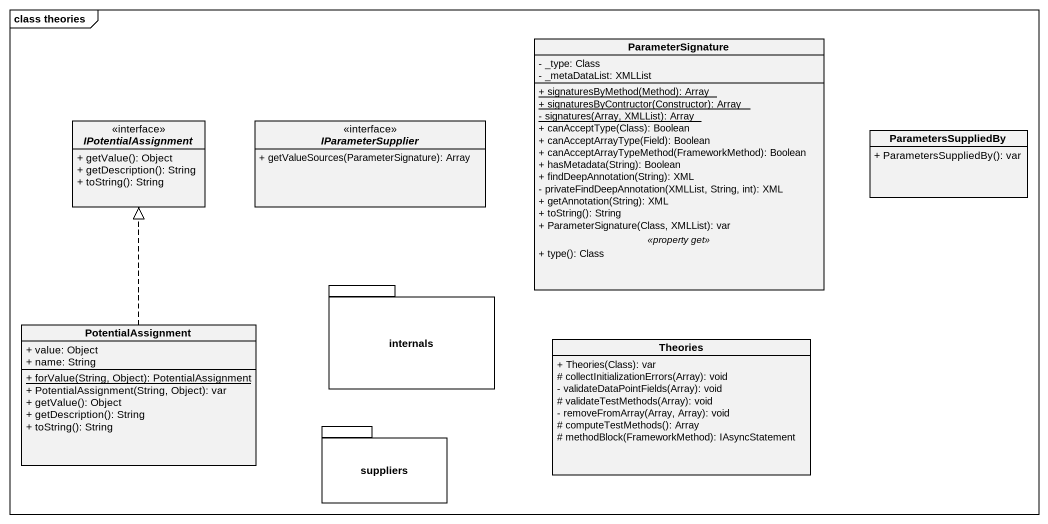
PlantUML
@startuml
mainframe class theories
hide circle
hide empty members
skinparam classAttributeIconSize 0
class ParameterSignature {
  - _type: Class
  - _metaDataList: XMLList
  --
  {static} + signaturesByMethod(Method): Array
  {static} + signaturesByContructor(Constructor): Array
  {static} - signatures(Array, XMLList): Array
  + canAcceptType(Class): Boolean
  + canAcceptArrayType(Field): Boolean
  + canAcceptArrayTypeMethod(FrameworkMethod): Boolean
  + hasMetadata(String): Boolean
  + findDeepAnnotation(String): XML
  - privateFindDeepAnnotation(XMLList, String, int): XML
  + getAnnotation(String): XML
  + toString(): String
  + ParameterSignature(Class, XMLList): var
  .. <<property get>> ..
  + type(): Class
}
interface IPotentialAssignment <<interface>> {
  + getValue(): Object
  + getDescription(): String
  + toString(): String
}
interface IParameterSupplier <<interface>> {
  + getValueSources(ParameterSignature): Array
}
class ParametersSuppliedBy {
  + ParametersSuppliedBy(): var
}
package internals {
}
class PotentialAssignment {
  + value: Object
  + name: String
  {static} + forValue(String, Object): PotentialAssignment
  + PotentialAssignment(String, Object): var
  + getValue(): Object
  + getDescription(): String
  + toString(): String
}
class Theories {
  + Theories(Class): var
  # collectInitializationErrors(Array): void
  - validateDataPointFields(Array): void
  # validateTestMethods(Array): void
  - removeFromArray(Array, Array): void
  # computeTestMethods(): Array
  # methodBlock(FrameworkMethod): IAsyncStatement
}
package suppliers {
}
PotentialAssignment .up.|> IPotentialAssignment
@enduml
